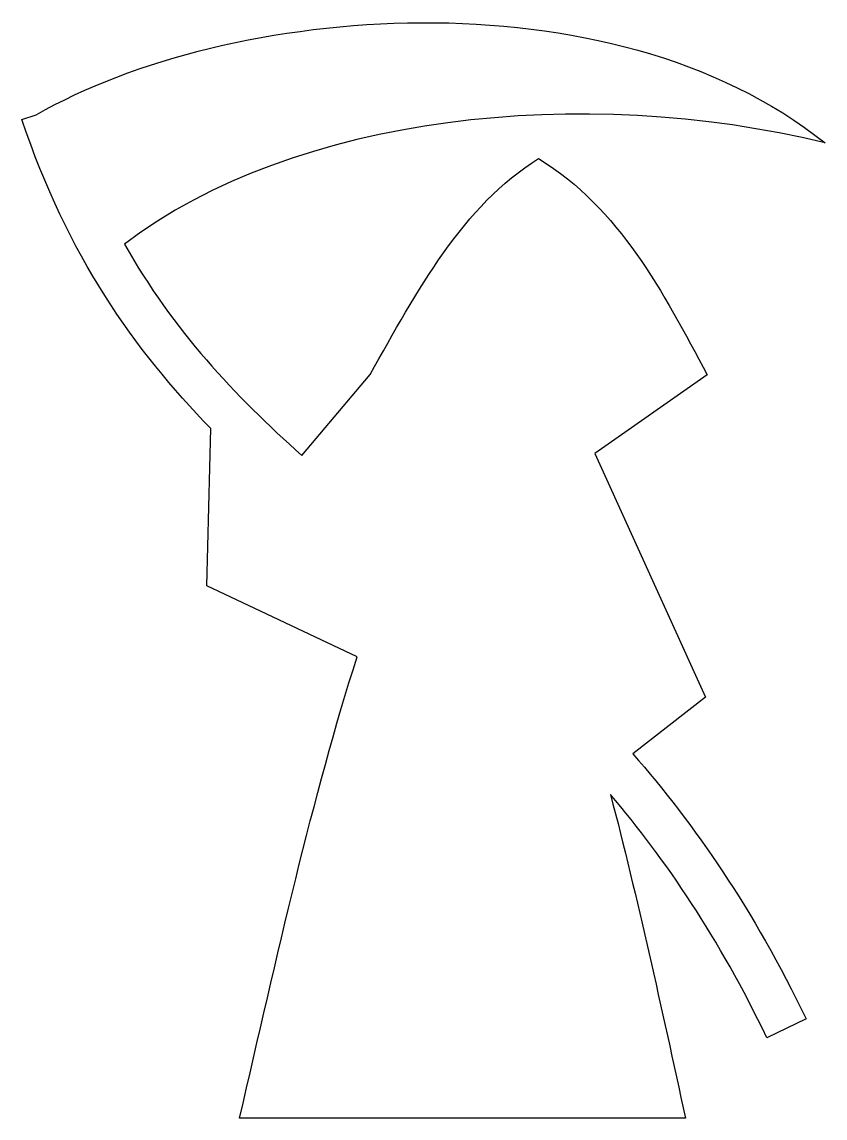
# Model space of a CAD drawing. Header units: centimetres. Extents: x -7.6 to 6.9, y -9.9 to 9.9.
import ezdxf

# ---------------------------------------------------------------- set-up
doc = ezdxf.new("R2010")
doc.units = ezdxf.units.CM
doc.header["$MEASUREMENT"] = 0
doc.layers.add('Layer 1', color=7, linetype='Continuous')

msp = doc.modelspace()

# ---------------------------------------------------------------- linework, layer by layer
at = {"layer": 'Layer 1'}
msp.add_open_spline([(-0.39933, 9.90821), (-3.02783, 9.89387), (-5.60766, 9.2471), (-7.35704, 8.24511), (-7.35704, 8.24511), (-7.35704, 8.24511), (-7.61658, 8.15824), (-7.61658, 8.15824), (-7.61658, 8.15824), (-6.79312, 5.70124), (-5.58564, 3.99681), (-4.20359, 2.57621), (-4.20359, 2.57621), (-4.20359, 2.57621), (-4.27612, -0.26886), (-4.27612, -0.26886), (-4.27612, -0.26886), (-4.27612, -0.26886), (-1.55629, -1.55233), (-1.55629, -1.55233), (-1.55629, -1.55233), (-2.35748, -4.03961), (-3.01172, -6.98744), (-3.68177, -9.88708), (-3.68177, -9.88708), (-3.68177, -9.88708), (4.37758, -9.88708), (4.37758, -9.88708), (4.37758, -9.88708), (3.94291, -7.8997), (3.51246, -5.90246), (3.02158, -4.03754), (3.02158, -4.03754), (4.02408, -5.22301), (4.98281, -6.63635), (5.84949, -8.43621), (5.84949, -8.43621), (5.84949, -8.43621), (6.55968, -8.0949), (6.55968, -8.0949), (6.55968, -8.0949), (5.60803, -6.11849), (4.53823, -4.58062), (3.42609, -3.30352), (3.42609, -3.30352), (3.42609, -3.30352), (4.73857, -2.27968), (4.73857, -2.27968), (4.73857, -2.27968), (4.73857, -2.27968), (2.73686, 2.12169), (2.73686, 2.12169), (2.73686, 2.12169), (2.73686, 2.12169), (4.7702, 3.54486), (4.7702, 3.54486), (4.7702, 3.54486), (3.97057, 5.04001), (3.19118, 6.55169), (1.7223, 7.45198), (1.7223, 7.45198), (0.35142, 6.60892), (-0.47043, 5.06055), (-1.32307, 3.55144), (-1.32307, 3.55144), (-1.32307, 3.55144), (-2.55522, 2.08863), (-2.55522, 2.08863), (-2.55522, 2.08863), (-3.77345, 3.17108), (-4.8734, 4.33787), (-5.76391, 5.90618), (-5.76391, 5.90618), (-2.69053, 8.24721), (2.52409, 8.80585), (6.90104, 7.73529), (6.90104, 7.73529), (4.95178, 9.29374), (2.25143, 9.92254), (-0.39933, 9.90812), (-0.39933, 9.90812), (-0.39933, 9.90812), (-0.39933, 9.90821), (-0.39933, 9.90821)], degree=3, knots=[0, 0, 0, 0, 0.04545455, 0.04545455, 0.04545455, 0.04545455, 0.09090909, 0.09090909, 0.09090909, 0.09090909, 0.13636364, 0.13636364, 0.13636364, 0.13636364, 0.18181818, 0.18181818, 0.18181818, 0.18181818, 0.22727273, 0.22727273, 0.22727273, 0.22727273, 0.27272727, 0.27272727, 0.27272727, 0.27272727, 0.31818182, 0.31818182, 0.31818182, 0.31818182, 0.36363636, 0.36363636, 0.36363636, 0.36363636, 0.40909091, 0.40909091, 0.40909091, 0.40909091, 0.45454545, 0.45454545, 0.45454545, 0.45454545, 0.5, 0.5, 0.5, 0.5, 0.54545455, 0.54545455, 0.54545455, 0.54545455, 0.59090909, 0.59090909, 0.59090909, 0.59090909, 0.63636364, 0.63636364, 0.63636364, 0.63636364, 0.68181818, 0.68181818, 0.68181818, 0.68181818, 0.72727273, 0.72727273, 0.72727273, 0.72727273, 0.77272727, 0.77272727, 0.77272727, 0.77272727, 0.81818182, 0.81818182, 0.81818182, 0.81818182, 0.86363636, 0.86363636, 0.86363636, 0.86363636, 0.90909091, 0.90909091, 0.90909091, 0.90909091, 1, 1, 1, 1], dxfattribs=at)

doc.saveas('drawing.dxf')
